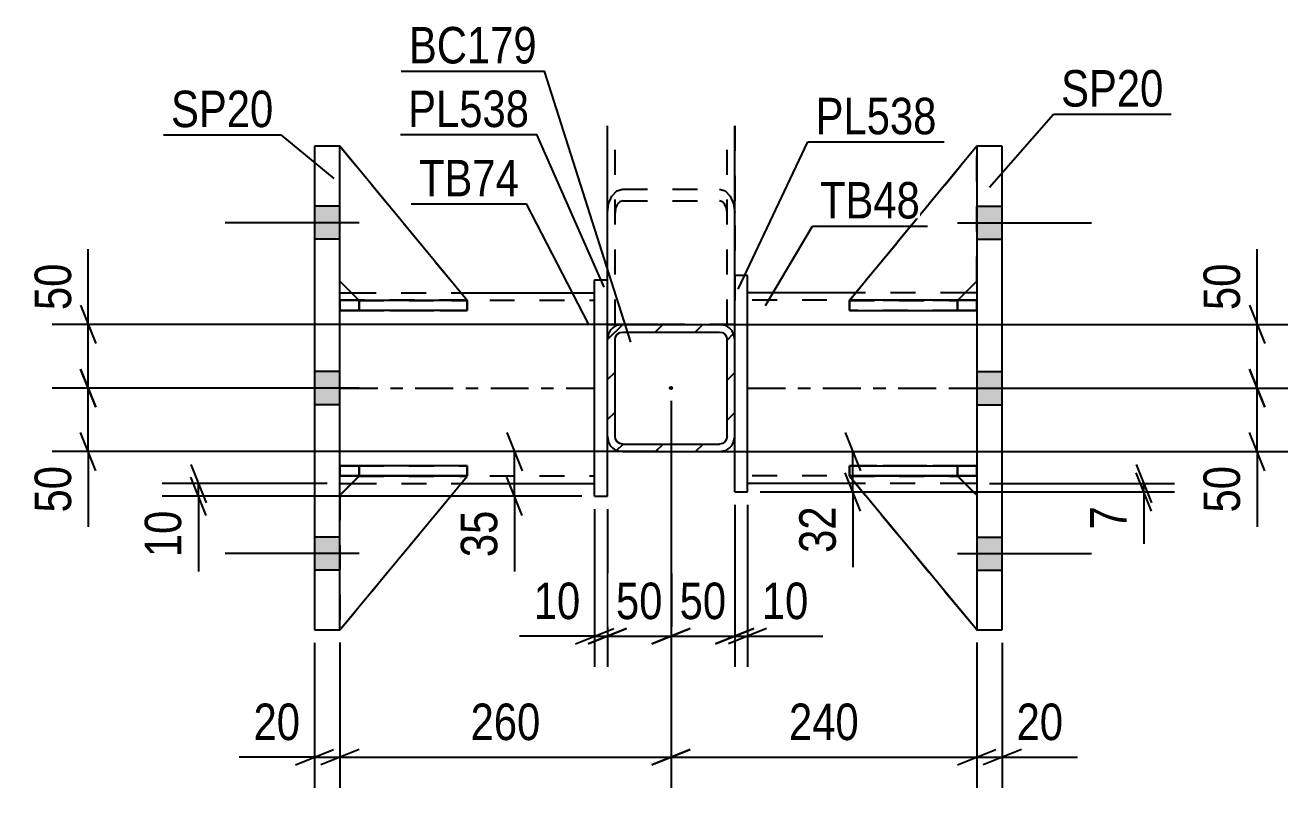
# Model space of a CAD drawing. Header units: millimetres. Extents: x 0 to 841, y 0 to 594.
# Drawn here: x 146.4 to 245.6, y 98.5 to 158.4 of the extents above; entities that cross this region are included whole.
import ezdxf

# ---------------------------------------------------------------- set-up
doc = ezdxf.new("R2010")
doc.units = ezdxf.units.MM
doc.linetypes.add('DXK_LINE_DOT2', pattern=[3.9198, 1.9599, -1.9599])
doc.linetypes.add('DXK_LINE_DOT3', pattern=[5.9187, 2.979, -0.9799, 0.9799, -0.9799])
doc.styles.add('Arial Narrow', font='ARIALN.TTF', dxfattribs={"height": 0.2})

# ---------------------------------------------------------------- blocks, each defined once
blk = doc.blocks.new('Part-122570569-3033 - 2806')
at = {"linetype": 'Continuous'}
h = blk.add_hatch(dxfattribs=at)
h.set_pattern_fill('', scale=0.7, style=0, pattern_type=0)
h.set_pattern_definition([(45, (193.3397, 134.906), (-1.57154, 1.57154), [])])
h.paths.add_polyline_path([(200.94, 134.906), (193.34, 134.906), (192.88, 134.815), (192.491, 134.555), (192.231, 134.165), (192.14, 133.706), (192.14, 126.106), (192.231, 125.647), (192.491, 125.258), (192.88, 124.997), (193.34, 124.906), (200.94, 124.906), (201.399, 124.997), (201.788, 125.258), (202.048, 125.647), (202.14, 126.106), (202.14, 133.706), (202.048, 134.165), (201.788, 134.555), (201.399, 134.815)])
h.paths.add_polyline_path([(201.494, 133.936), (201.54, 133.706), (201.54, 126.106), (201.494, 125.876), (201.364, 125.682), (201.169, 125.552), (200.94, 125.506), (193.34, 125.506), (193.11, 125.552), (192.915, 125.682), (192.785, 125.876), (192.74, 126.106), (192.74, 133.706), (192.785, 133.936), (192.915, 134.13), (193.11, 134.26), (193.34, 134.306), (200.94, 134.306), (201.169, 134.26), (201.364, 134.13)])
blk.add_hatch(color=30, dxfattribs=at).paths.add_polyline_path([(197.14, 129.806, -1), (197.14, 130.006, -1)])
at = {"color": 2, "linetype": 'Continuous'}
for p, q in [((193.34, 134.906), (192.88, 134.815)), ((193.34, 134.906), (200.94, 134.906)), ((201.399, 134.815), (200.94, 134.906)), ((192.231, 134.165), (192.14, 133.706)), ((192.74, 133.706), (192.785, 133.936)), ((192.785, 133.936), (192.915, 134.13)), ((192.915, 134.13), (193.11, 134.26)), ((193.11, 134.26), (193.34, 134.306)), ((193.34, 134.306), (200.94, 134.306)), ((200.94, 134.306), (201.169, 134.26)), ((201.169, 134.26), (201.364, 134.13)), ((201.364, 134.13), (201.494, 133.936)), ((201.494, 133.936), (201.54, 133.706)), ((202.14, 133.706), (202.048, 134.165)), ((192.14, 126.106), (192.14, 133.706)), ((192.74, 126.106), (192.74, 133.706)), ((201.54, 126.106), (201.54, 133.706)), ((202.14, 126.106), (202.14, 133.706)), ((192.14, 126.106), (192.231, 125.647)), ((192.785, 125.876), (192.74, 126.106)), ((201.54, 126.106), (201.494, 125.876)), ((202.048, 125.647), (202.14, 126.106)), ((192.915, 125.682), (192.785, 125.876)), ((192.88, 124.997), (193.34, 124.906)), ((193.11, 125.552), (192.915, 125.682)), ((193.34, 125.506), (193.11, 125.552)), ((193.34, 125.506), (200.94, 125.506)), ((193.34, 124.906), (200.94, 124.906)), ((201.169, 125.552), (200.94, 125.506)), ((200.94, 124.906), (201.399, 124.997)), ((201.364, 125.682), (201.169, 125.552)), ((201.494, 125.876), (201.364, 125.682))]:
    blk.add_line(p, q, dxfattribs=at)
at = {"color": 7, "linetype": 'DXK_LINE_DOT3'}
blk.add_line((197.14, 129.906), (197.14, 129.906), dxfattribs=at)
at = {"color": 30, "linetype": 'DXK_LINE_DOT3'}
blk.add_line((197.14, 129.906), (197.14, 129.906), dxfattribs=at)
at = {"color": 30, "linetype": 'Continuous'}
blk.add_circle((197.14, 129.906), 0.1, dxfattribs=at)
at = {"color": 2, "linetype": 'Continuous'}
for centre, start, end in [((193.34, 133.706), 112.5, 157.5), ((200.94, 133.706), 22.5, 67.5), ((193.34, 126.106), 202.5, 247.5), ((200.94, 126.106), 292.5, 337.5)]:
    blk.add_arc(centre, 1.2, start, end, dxfattribs=at)
blk = doc.blocks.new('Part-122570569-2969 - 2806')
at = {"color": 2, "linetype": 'Continuous'}
for p, q in [((171.139, 135.998), (171.139, 136.798)), ((171.139, 136.798), (179.892, 136.798)), ((181.139, 136.798), (181.131, 136.798)), ((181.139, 135.998), (181.139, 136.798)), ((181.139, 135.998), (171.139, 135.998)), ((171.139, 135.998), (171.139, 135.998))]:
    blk.add_line(p, q, dxfattribs=at)
at = {"color": 7, "linetype": 'DXK_LINE_DOT2'}
for p, q in [((172.639, 136.798), (171.139, 136.798)), ((172.639, 135.998), (172.639, 136.798)), ((172.639, 136.798), (181.131, 136.798)), ((171.139, 135.998), (172.639, 135.998)), ((172.639, 135.998), (181.139, 135.998))]:
    blk.add_line(p, q, dxfattribs=at)
blk = doc.blocks.new('Part-122570569-2905 - 2806')
at = {"color": 2, "linetype": 'Continuous'}
for p, q in [((172.639, 122.988), (171.139, 121.488)), ((171.139, 110.898), (181.139, 122.988)), ((181.139, 122.988), (172.639, 122.988)), ((172.639, 122.988), (172.639, 122.988)), ((181.139, 122.988), (181.139, 122.988))]:
    blk.add_line(p, q, dxfattribs=at)
at = {"color": 7, "linetype": 'DXK_LINE_DOT2'}
for p, q in [((171.139, 121.488), (172.639, 122.988)), ((171.139, 110.898), (181.139, 122.988)), ((172.639, 122.988), (181.139, 122.988)), ((171.139, 121.488), (171.139, 110.898))]:
    blk.add_line(p, q, dxfattribs=at)
blk = doc.blocks.new('Bolt-122570569-2825 - 2806')
at = {"linetype": 'Continuous'}
for points in [[(171.14, 141.596), (171.14, 144.196), (169.14, 144.196), (169.14, 141.596)], [(171.14, 141.596), (171.14, 144.196), (169.14, 144.196), (169.14, 141.596)], [(171.14, 141.596), (171.14, 144.196), (169.14, 144.196), (169.14, 141.596)], [(171.14, 128.596), (171.14, 131.196), (169.14, 131.196), (169.14, 128.596)], [(171.14, 128.596), (171.14, 131.196), (169.14, 131.196), (169.14, 128.596)], [(171.14, 115.596), (171.14, 118.196), (169.14, 118.196), (169.14, 115.596)], [(171.14, 115.596), (171.14, 118.196), (169.14, 118.196), (169.14, 115.596)], [(171.14, 115.596), (171.14, 118.196), (169.14, 118.196), (169.14, 115.596)]]:
    blk.add_hatch(color=1, dxfattribs=at).paths.add_polyline_path(points)
at = {"color": 1, "linetype": 'Continuous'}
for p, q in [((171.14, 144.196), (169.14, 144.196)), ((171.14, 144.196), (169.14, 144.196)), ((171.14, 144.196), (169.14, 144.196)), ((172.64, 142.896), (162.14, 142.896)), ((172.64, 142.896), (162.14, 142.896)), ((172.64, 142.896), (162.14, 142.896)), ((171.14, 141.596), (169.14, 141.596)), ((171.14, 141.596), (169.14, 141.596)), ((171.14, 141.596), (169.14, 141.596)), ((171.14, 131.196), (169.14, 131.196)), ((171.14, 131.196), (169.14, 131.196)), ((172.64, 129.896), (162.14, 129.896)), ((172.64, 129.896), (162.14, 129.896)), ((171.14, 128.596), (169.14, 128.596)), ((171.14, 128.596), (169.14, 128.596)), ((171.14, 118.196), (169.14, 118.196)), ((171.14, 118.196), (169.14, 118.196)), ((171.14, 118.196), (169.14, 118.196)), ((172.64, 116.896), (162.14, 116.896)), ((172.64, 116.896), (162.14, 116.896)), ((172.64, 116.896), (162.14, 116.896)), ((171.14, 115.596), (169.14, 115.596)), ((171.14, 115.596), (169.14, 115.596)), ((171.14, 115.596), (169.14, 115.596))]:
    blk.add_line(p, q, dxfattribs=at)
blk = doc.blocks.new('Part-122570569-2951 - 2806')
at = {"color": 2, "linetype": 'Continuous'}
for p, q in [((191.14, 121.398), (191.14, 138.398)), ((191.14, 138.398), (192.14, 138.398)), ((192.14, 133.706), (192.14, 138.398)), ((192.14, 121.398), (192.14, 126.106)), ((191.14, 121.398), (192.14, 121.398))]:
    blk.add_line(p, q, dxfattribs=at)
at = {"color": 7, "linetype": 'DXK_LINE_DOT2'}
blk.add_line((192.14, 126.106), (192.14, 133.706), dxfattribs=at)
blk = doc.blocks.new('Part-122570569-2970 - 2806')
at = {"color": 2, "linetype": 'Continuous'}
for p, q in [((171.139, 122.998), (171.139, 123.798)), ((181.139, 123.798), (171.139, 123.798)), ((181.139, 122.998), (171.139, 122.998)), ((171.139, 122.998), (171.139, 122.998)), ((181.139, 122.998), (181.139, 123.798))]:
    blk.add_line(p, q, dxfattribs=at)
at = {"color": 7, "linetype": 'DXK_LINE_DOT2'}
for p, q in [((172.639, 123.798), (171.139, 123.798)), ((171.139, 122.998), (172.639, 122.998)), ((172.639, 122.998), (172.639, 123.798)), ((181.139, 123.798), (172.639, 123.798)), ((172.639, 122.998), (181.139, 122.998))]:
    blk.add_line(p, q, dxfattribs=at)
blk = doc.blocks.new('Part-122570569-2906 - 2806')
at = {"color": 7, "linetype": 'DXK_LINE_DOT2'}
for p, q in [((172.639, 122.988), (171.139, 121.488)), ((171.139, 110.898), (181.139, 122.988)), ((171.139, 121.488), (172.639, 122.988)), ((171.139, 110.898), (181.139, 122.988)), ((181.139, 122.988), (172.639, 122.988)), ((172.639, 122.988), (172.639, 122.988)), ((172.639, 122.988), (181.139, 122.988)), ((181.139, 122.988), (181.139, 122.988)), ((171.139, 121.488), (171.139, 110.898))]:
    blk.add_line(p, q, dxfattribs=at)
blk = doc.blocks.new('Bolt-122570569-2824 - 2806')
at = {"linetype": 'Continuous'}
for points in [[(223.14, 141.596), (223.14, 144.196), (221.14, 144.196), (221.14, 141.596)], [(223.14, 141.596), (223.14, 144.196), (221.14, 144.196), (221.14, 141.596)], [(223.14, 141.596), (223.14, 144.196), (221.14, 144.196), (221.14, 141.596)], [(223.14, 128.596), (223.14, 131.196), (221.14, 131.196), (221.14, 128.596)], [(223.14, 128.596), (223.14, 131.196), (221.14, 131.196), (221.14, 128.596)], [(223.14, 115.596), (223.14, 118.196), (221.14, 118.196), (221.14, 115.596)], [(223.14, 115.596), (223.14, 118.196), (221.14, 118.196), (221.14, 115.596)], [(223.14, 115.596), (223.14, 118.196), (221.14, 118.196), (221.14, 115.596)]]:
    blk.add_hatch(color=1, dxfattribs=at).paths.add_polyline_path(points)
at = {"color": 1, "linetype": 'Continuous'}
for p, q in [((221.14, 144.196), (223.14, 144.196)), ((221.14, 144.196), (223.14, 144.196)), ((221.14, 144.196), (223.14, 144.196)), ((219.64, 142.896), (230.14, 142.896)), ((219.64, 142.896), (230.14, 142.896)), ((219.64, 142.896), (230.14, 142.896)), ((221.14, 141.596), (223.14, 141.596)), ((221.14, 141.596), (223.14, 141.596)), ((221.14, 141.596), (223.14, 141.596)), ((221.14, 131.196), (223.14, 131.196)), ((221.14, 131.196), (223.14, 131.196)), ((219.64, 129.896), (230.14, 129.896)), ((219.64, 129.896), (230.14, 129.896)), ((221.14, 128.596), (223.14, 128.596)), ((221.14, 128.596), (223.14, 128.596)), ((221.14, 118.196), (223.14, 118.196)), ((221.14, 118.196), (223.14, 118.196)), ((221.14, 118.196), (223.14, 118.196)), ((219.64, 116.896), (230.14, 116.896)), ((219.64, 116.896), (230.14, 116.896)), ((219.64, 116.896), (230.14, 116.896)), ((221.14, 115.596), (223.14, 115.596)), ((221.14, 115.596), (223.14, 115.596)), ((221.14, 115.596), (223.14, 115.596))]:
    blk.add_line(p, q, dxfattribs=at)
blk = doc.blocks.new('Part-122570569-2869 - 2806')
at = {"color": 7, "linetype": 'DXK_LINE_DOT2'}
for p, q in [((192.14, 134.906), (192.14, 150.505)), ((192.74, 134.906), (192.74, 150.505)), ((201.54, 134.906), (201.54, 150.505)), ((202.14, 150.505), (202.14, 134.906)), ((202.14, 134.906), (192.14, 134.906))]:
    blk.add_line(p, q, dxfattribs=at)
blk = doc.blocks.new('Part-122570569-2870 - 2806')
at = {"color": 2, "linetype": 'Continuous'}
for p, q in [((192.14, 138.398), (192.14, 150.505)), ((202.14, 138.735), (202.14, 150.505)), ((192.14, 134.906), (193.34, 134.906)), ((201.788, 134.906), (200.94, 134.906)), ((202.048, 134.906), (201.788, 134.906)), ((202.14, 134.906), (202.048, 134.906))]:
    blk.add_line(p, q, dxfattribs=at)
at = {"color": 7, "linetype": 'DXK_LINE_DOT2'}
for p, q in [((192.74, 134.906), (192.74, 150.505)), ((201.54, 134.906), (201.54, 150.505)), ((192.231, 144.384), (192.491, 144.987)), ((192.491, 144.987), (192.88, 145.39)), ((192.88, 145.39), (193.34, 145.532)), ((193.34, 145.532), (200.94, 145.532)), ((200.94, 145.532), (201.399, 145.39)), ((201.399, 145.39), (201.788, 144.987)), ((201.788, 144.987), (202.048, 144.384)), ((192.14, 143.672), (192.231, 144.384)), ((192.785, 144.028), (192.74, 143.672)), ((192.915, 144.33), (192.785, 144.028)), ((193.11, 144.531), (192.915, 144.33)), ((193.34, 144.602), (193.11, 144.531)), ((193.34, 144.602), (200.94, 144.602)), ((201.169, 144.531), (200.94, 144.602)), ((201.364, 144.33), (201.169, 144.531)), ((201.494, 144.028), (201.364, 144.33)), ((201.54, 143.672), (201.494, 144.028)), ((202.048, 144.384), (202.14, 143.672)), ((192.14, 134.906), (192.14, 138.398)), ((202.14, 134.906), (202.14, 138.735)), ((193.34, 134.906), (201.399, 134.906)), ((201.788, 134.906), (201.54, 134.906))]:
    blk.add_line(p, q, dxfattribs=at)
blk = doc.blocks.new('Part-122570569-2907 - 2806')
at = {"color": 2, "linetype": 'Continuous'}
for p, q in [((171.139, 148.898), (171.139, 148.898)), ((171.139, 148.898), (171.139, 148.896)), ((181.139, 136.788), (171.139, 148.898)), ((172.629, 136.798), (171.139, 138.288)), ((179.892, 136.788), (181.139, 136.788)), ((181.139, 136.788), (181.139, 136.788))]:
    blk.add_line(p, q, dxfattribs=at)
at = {"color": 7, "linetype": 'DXK_LINE_DOT2'}
for p, q in [((171.139, 148.898), (181.139, 136.788)), ((171.139, 138.288), (171.139, 148.896)), ((172.639, 136.788), (171.139, 138.288)), ((172.639, 136.788), (172.629, 136.798)), ((181.139, 136.788), (172.639, 136.788)), ((172.639, 136.788), (172.639, 136.788)), ((172.639, 136.788), (179.892, 136.788))]:
    blk.add_line(p, q, dxfattribs=at)
blk = doc.blocks.new('Part-122570569-3036 - 2806')
at = {"color": 2, "linetype": 'Continuous'}
for p, q in [((211.139, 122.988), (211.139, 122.988)), ((219.639, 122.988), (211.139, 122.988)), ((221.139, 110.898), (211.139, 122.988)), ((219.639, 122.988), (219.639, 122.988)), ((219.639, 122.988), (221.139, 121.488))]:
    blk.add_line(p, q, dxfattribs=at)
at = {"color": 7, "linetype": 'DXK_LINE_DOT2'}
for p, q in [((211.139, 122.988), (219.639, 122.988)), ((221.139, 110.898), (211.139, 122.988)), ((219.639, 122.988), (221.139, 121.488)), ((221.139, 121.488), (221.139, 110.898))]:
    blk.add_line(p, q, dxfattribs=at)
blk = doc.blocks.new('Part-122570569-2908 - 2806')
at = {"color": 7, "linetype": 'DXK_LINE_DOT2'}
for p, q in [((171.139, 138.288), (171.139, 148.898)), ((171.139, 148.898), (181.139, 136.788)), ((171.139, 148.898), (181.139, 136.788)), ((172.639, 136.788), (171.139, 138.288)), ((172.639, 136.788), (171.139, 138.288)), ((181.139, 136.788), (172.639, 136.788)), ((172.639, 136.788), (172.639, 136.788)), ((172.639, 136.788), (181.139, 136.788)), ((181.139, 136.788), (181.139, 136.788))]:
    blk.add_line(p, q, dxfattribs=at)
blk = doc.blocks.new('Part-122570569-2915 - 2806')
at = {"color": 2, "linetype": 'Continuous'}
for p, q in [((211.148, 136.798), (211.14, 136.798)), ((211.14, 136.798), (211.14, 135.998)), ((221.14, 136.798), (212.387, 136.798)), ((221.14, 136.798), (221.14, 136.798)), ((221.14, 136.798), (221.14, 135.998)), ((211.14, 135.998), (221.14, 135.998))]:
    blk.add_line(p, q, dxfattribs=at)
at = {"color": 7, "linetype": 'DXK_LINE_DOT2'}
for p, q in [((212.387, 136.798), (211.148, 136.798)), ((219.64, 136.798), (211.148, 136.798)), ((219.64, 136.798), (221.14, 136.798)), ((219.64, 136.798), (219.64, 135.998)), ((221.14, 136.798), (221.14, 136.798)), ((211.14, 135.998), (219.64, 135.998)), ((219.64, 135.998), (221.14, 135.998))]:
    blk.add_line(p, q, dxfattribs=at)
blk = doc.blocks.new('Part-122570569-2916 - 2806')
at = {"color": 2, "linetype": 'Continuous'}
for p, q in [((211.14, 123.798), (221.14, 123.798)), ((211.14, 123.798), (211.14, 122.998)), ((221.14, 122.998), (211.14, 122.998)), ((221.14, 123.798), (221.14, 123.798)), ((221.14, 122.998), (221.14, 123.798))]:
    blk.add_line(p, q, dxfattribs=at)
at = {"color": 7, "linetype": 'DXK_LINE_DOT2'}
for p, q in [((219.64, 123.798), (211.14, 123.798)), ((211.14, 122.998), (219.64, 122.998)), ((221.14, 123.798), (219.64, 123.798)), ((219.64, 123.798), (219.64, 122.998)), ((219.64, 122.998), (221.14, 122.998)), ((221.14, 123.798), (221.14, 123.798))]:
    blk.add_line(p, q, dxfattribs=at)
blk = doc.blocks.new('Part-122570569-2931 - 2806')
at = {"color": 2, "linetype": 'Continuous'}
for p, q in [((211.641, 137.396), (203.14, 137.396)), ((221.14, 137.396), (220.247, 137.396)), ((211.629, 122.396), (203.14, 122.396)), ((221.14, 122.396), (220.232, 122.396))]:
    blk.add_line(p, q, dxfattribs=at)
at = {"color": 7, "linetype": 'DXK_LINE_DOT2'}
for p, q in [((203.14, 122.396), (203.14, 137.396)), ((221.14, 136.796), (203.14, 136.796)), ((220.247, 137.396), (211.641, 137.396)), ((221.14, 137.396), (221.14, 122.396)), ((221.14, 122.996), (203.14, 122.996)), ((220.232, 122.396), (211.629, 122.396))]:
    blk.add_line(p, q, dxfattribs=at)
at = {"color": 7, "linetype": 'DXK_LINE_DOT3'}
blk.add_line((203.14, 129.896), (221.14, 129.896), dxfattribs=at)
blk = doc.blocks.new('Part-122570569-2946 - 2806')
at = {"color": 2, "linetype": 'Continuous'}
for p, q in [((203.14, 138.735), (202.14, 138.735)), ((202.14, 133.706), (202.14, 138.735)), ((203.14, 121.735), (203.14, 138.735)), ((202.14, 121.735), (202.14, 126.106)), ((202.14, 121.735), (203.14, 121.735))]:
    blk.add_line(p, q, dxfattribs=at)
at = {"color": 7, "linetype": 'DXK_LINE_DOT2'}
blk.add_line((202.14, 126.106), (202.14, 133.706), dxfattribs=at)
blk = doc.blocks.new('Part-122570569-2966 - 2806')
at = {"color": 2, "linetype": 'Continuous'}
for p, q in [((171.14, 137.396), (172.032, 137.396)), ((180.638, 137.396), (191.14, 137.396)), ((171.14, 122.396), (172.047, 122.396)), ((180.649, 122.396), (191.14, 122.396))]:
    blk.add_line(p, q, dxfattribs=at)
at = {"color": 7, "linetype": 'DXK_LINE_DOT2'}
for p, q in [((171.14, 122.396), (171.14, 137.396)), ((171.14, 136.796), (191.14, 136.796)), ((172.032, 137.396), (180.638, 137.396)), ((191.14, 122.396), (191.14, 137.396)), ((171.14, 122.996), (191.14, 122.996)), ((172.047, 122.396), (180.649, 122.396))]:
    blk.add_line(p, q, dxfattribs=at)
at = {"color": 7, "linetype": 'DXK_LINE_DOT3'}
blk.add_line((171.14, 129.896), (191.14, 129.896), dxfattribs=at)
blk = doc.blocks.new('Part-122570569-2967 - 2806')
at = {"color": 7, "linetype": 'DXK_LINE_DOT2'}
for p, q in [((171.139, 136.798), (172.639, 136.798)), ((180.906, 136.798), (171.139, 136.798)), ((171.139, 136.798), (171.139, 136.798)), ((171.139, 136.798), (171.139, 135.998)), ((171.139, 136.798), (171.139, 135.998)), ((172.639, 136.798), (181.139, 136.798)), ((172.639, 136.798), (172.639, 135.998)), ((181.139, 136.798), (181.139, 135.998)), ((172.639, 135.998), (171.139, 135.998)), ((171.139, 135.998), (181.139, 135.998)), ((171.139, 135.998), (171.139, 135.998)), ((181.139, 135.998), (172.639, 135.998))]:
    blk.add_line(p, q, dxfattribs=at)
blk = doc.blocks.new('Part-122570569-2968 - 2806')
at = {"color": 7, "linetype": 'DXK_LINE_DOT2'}
for p, q in [((171.139, 123.798), (172.639, 123.798)), ((181.139, 123.798), (171.139, 123.798)), ((171.139, 123.798), (171.139, 123.798)), ((171.139, 123.798), (171.139, 122.998)), ((171.139, 123.798), (171.139, 122.998)), ((172.639, 122.998), (171.139, 122.998)), ((171.139, 122.998), (181.139, 122.998)), ((171.139, 122.998), (171.139, 122.998)), ((172.639, 123.798), (181.139, 123.798)), ((172.639, 123.798), (172.639, 122.998)), ((181.139, 122.998), (172.639, 122.998)), ((181.139, 123.798), (181.139, 122.998))]:
    blk.add_line(p, q, dxfattribs=at)
blk = doc.blocks.new('Part-122570569-2985 - 2806')
at = {"color": 2, "linetype": 'Continuous'}
for p, q in [((223.14, 148.896), (221.14, 148.896)), ((221.14, 148.896), (221.14, 110.896)), ((223.14, 110.896), (223.14, 148.896)), ((221.14, 110.896), (223.14, 110.896))]:
    blk.add_line(p, q, dxfattribs=at)
blk = doc.blocks.new('Part-122570569-2990 - 2806')
at = {"color": 2, "linetype": 'Continuous'}
for p, q in [((169.14, 148.896), (169.14, 110.896)), ((171.14, 148.896), (169.14, 148.896)), ((171.14, 110.896), (171.14, 148.896)), ((169.14, 110.896), (171.14, 110.896))]:
    blk.add_line(p, q, dxfattribs=at)
blk = doc.blocks.new('Part-122570569-2999 - 2806')
at = {"color": 2, "linetype": 'Continuous'}
for p, q in [((221.139, 148.898), (211.139, 136.788)), ((221.139, 148.896), (221.139, 148.898)), ((221.139, 148.898), (221.139, 148.898)), ((219.649, 136.798), (221.139, 138.288)), ((212.387, 136.788), (211.139, 136.788)), ((211.139, 136.788), (211.139, 136.788))]:
    blk.add_line(p, q, dxfattribs=at)
at = {"color": 7, "linetype": 'DXK_LINE_DOT2'}
for p, q in [((221.139, 148.898), (211.139, 136.788)), ((221.139, 138.288), (221.139, 148.896)), ((219.639, 136.788), (221.139, 138.288)), ((219.639, 136.788), (219.649, 136.798)), ((219.639, 136.788), (211.139, 136.788)), ((219.639, 136.788), (212.387, 136.788)), ((219.639, 136.788), (219.639, 136.788))]:
    blk.add_line(p, q, dxfattribs=at)
blk = doc.blocks.new('Part-122570569-3000 - 2806')
at = {"color": 7, "linetype": 'DXK_LINE_DOT2'}
for p, q in [((221.139, 148.898), (211.139, 136.788)), ((211.139, 136.788), (221.139, 148.898)), ((221.139, 138.288), (221.139, 148.898)), ((219.639, 136.788), (221.139, 138.288)), ((219.639, 136.788), (221.139, 138.288)), ((211.139, 136.788), (219.639, 136.788)), ((211.139, 136.788), (211.139, 136.788)), ((219.639, 136.788), (211.139, 136.788)), ((219.639, 136.788), (219.639, 136.788))]:
    blk.add_line(p, q, dxfattribs=at)
blk = doc.blocks.new('Part-122570569-3001 - 2806')
at = {"color": 7, "linetype": 'DXK_LINE_DOT2'}
for p, q in [((211.14, 135.998), (211.14, 136.798)), ((211.14, 136.798), (219.64, 136.798)), ((221.139, 136.798), (211.14, 136.798)), ((219.64, 135.998), (219.64, 136.798)), ((219.64, 136.798), (221.14, 136.798)), ((221.139, 135.998), (221.139, 136.798)), ((221.139, 136.798), (221.14, 136.798)), ((221.14, 135.998), (221.14, 136.798)), ((219.64, 135.998), (211.14, 135.998)), ((211.14, 135.998), (221.139, 135.998)), ((221.14, 135.998), (219.64, 135.998)), ((221.139, 135.998), (221.14, 135.998))]:
    blk.add_line(p, q, dxfattribs=at)
blk = doc.blocks.new('Part-122570569-3002 - 2806')
at = {"color": 7, "linetype": 'DXK_LINE_DOT2'}
for p, q in [((211.14, 122.998), (211.14, 123.798)), ((211.14, 123.798), (219.64, 123.798)), ((221.139, 123.798), (211.14, 123.798)), ((219.64, 122.998), (211.14, 122.998)), ((211.14, 122.998), (221.139, 122.998)), ((219.64, 122.998), (219.64, 123.798)), ((219.64, 123.798), (221.14, 123.798)), ((221.14, 122.998), (219.64, 122.998)), ((221.139, 122.998), (221.139, 123.798)), ((221.139, 123.798), (221.14, 123.798)), ((221.139, 122.998), (221.14, 122.998)), ((221.14, 122.998), (221.14, 123.798))]:
    blk.add_line(p, q, dxfattribs=at)
blk = doc.blocks.new('Part-122570569-3037 - 2806')
at = {"color": 7, "linetype": 'DXK_LINE_DOT2'}
for p, q in [((211.139, 122.988), (219.639, 122.988)), ((221.139, 110.898), (211.139, 122.988)), ((211.139, 122.988), (211.139, 122.988)), ((219.639, 122.988), (211.139, 122.988)), ((211.139, 122.988), (221.139, 110.898)), ((219.639, 122.988), (221.139, 121.488)), ((219.639, 122.988), (219.639, 122.988)), ((221.139, 121.488), (219.639, 122.988)), ((221.139, 121.488), (221.139, 110.898))]:
    blk.add_line(p, q, dxfattribs=at)
blk = doc.blocks.new('StraightDimension-122570569-3284 - 2806')
at = {"color": 7, "linetype": 'Continuous'}
for p, q in [((242.557, 131.396), (243.757, 128.396)), ((228.64, 129.896), (245.557, 129.896)), ((243.157, 124.906), (243.157, 129.896)), ((243.757, 123.406), (242.557, 126.406)), ((198.14, 124.906), (245.557, 124.906)), ((243.157, 124.906), (243.157, 119)), ((243.157, 124.906), (243.157, 119))]:
    blk.add_line(p, q, dxfattribs=at)
at = {"color": 0}
blk.add_wipeout([(242.407, 124.381), (238.207, 124.381), (238.207, 119.525), (242.407, 119.525)], dxfattribs=at)
at = {"color": 3, "style": 'Arial Narrow'}
blk.add_text('50', height=2.8633, rotation=90.00021, dxfattribs=at).set_placement((241.807, 120.125))
blk = doc.blocks.new('StraightDimension-122570569-3203 - 2806')
at = {"color": 7, "linetype": 'Continuous'}
for p, q in [((210.819, 126.406), (212.019, 123.406)), ((198.14, 124.906), (213.819, 124.906)), ((211.419, 121.735), (211.419, 124.906)), ((212.019, 120.235), (210.819, 123.235)), ((204.14, 121.735), (213.819, 121.735)), ((211.419, 121.735), (211.419, 115.828)), ((211.419, 121.735), (211.419, 115.828))]:
    blk.add_line(p, q, dxfattribs=at)
at = {"color": 0}
blk.add_wipeout([(210.669, 121.21), (206.469, 121.21), (206.469, 116.353), (210.669, 116.353)], dxfattribs=at)
at = {"color": 3, "style": 'Arial Narrow'}
blk.add_text('32', height=2.8633, rotation=90.00021, dxfattribs=at).set_placement((210.069, 116.953))
blk = doc.blocks.new('StraightDimension-122570569-3225 - 2806')
at = {"color": 7, "linetype": 'Continuous'}
for p, q in [((159.427, 123.895), (160.627, 120.895)), ((170.14, 122.395), (157.177, 122.395)), ((160.627, 119.898), (159.427, 122.898)), ((160.027, 121.398), (160.027, 122.395)), ((190.14, 121.398), (157.177, 121.398)), ((160.027, 121.398), (160.027, 115.492)), ((160.027, 121.398), (160.027, 115.492))]:
    blk.add_line(p, q, dxfattribs=at)
at = {"color": 0}
blk.add_wipeout([(159.277, 120.873), (155.077, 120.873), (155.077, 116.017), (159.277, 116.017)], dxfattribs=at)
at = {"color": 3, "style": 'Arial Narrow'}
blk.add_text('10', height=2.8633, rotation=90.00021, dxfattribs=at).set_placement((158.677, 116.617))
blk = doc.blocks.new('StraightDimension-122570569-3186 - 2806')
at = {"color": 7, "linetype": 'Continuous'}
for p, q in [((169.14, 109.896), (169.14, 98.496)), ((171.139, 109.898), (171.139, 98.496)), ((167.64, 100.296), (170.64, 101.496)), ((172.639, 101.496), (169.639, 100.296)), ((169.14, 100.896), (163.233, 100.896)), ((169.14, 100.896), (163.233, 100.896)), ((169.14, 100.896), (171.139, 100.896))]:
    blk.add_line(p, q, dxfattribs=at)
at = {"color": 0}
blk.add_wipeout([(168.615, 101.646), (168.615, 105.846), (163.758, 105.846), (163.758, 101.646)], dxfattribs=at)
at = {"color": 3, "style": 'Arial Narrow'}
blk.add_text('20', height=2.8633, dxfattribs=at).set_placement((164.358, 102.246))
blk = doc.blocks.new('StraightDimension-122570569-3235 - 2806')
at = {"color": 7, "linetype": 'Continuous'}
for p, q in [((233.654, 123.895), (234.854, 120.895)), ((234.854, 120.235), (233.654, 123.235)), ((222.14, 122.395), (236.654, 122.395)), ((234.254, 121.735), (234.254, 122.395)), ((204.14, 121.735), (236.654, 121.735)), ((234.254, 121.735), (234.254, 117.656)), ((234.254, 121.735), (234.254, 117.656))]:
    blk.add_line(p, q, dxfattribs=at)
at = {"color": 0}
blk.add_wipeout([(233.504, 121.21), (229.304, 121.21), (229.304, 118.181), (233.504, 118.181)], dxfattribs=at)
at = {"color": 3, "style": 'Arial Narrow'}
blk.add_text('7', height=2.863, rotation=90.00021, dxfattribs=at).set_placement((232.904, 118.781))
blk = doc.blocks.new('StraightDimension-122570569-3124 - 2806')
at = {"color": 7, "linetype": 'Continuous'}
for p, q in [((221.139, 109.898), (221.139, 98.496)), ((223.14, 109.896), (223.14, 98.496)), ((219.639, 100.296), (222.639, 101.496)), ((224.64, 101.496), (221.64, 100.296)), ((221.139, 100.896), (223.14, 100.896)), ((223.14, 100.896), (229.046, 100.896)), ((223.14, 100.896), (229.046, 100.896))]:
    blk.add_line(p, q, dxfattribs=at)
at = {"color": 0}
blk.add_wipeout([(228.521, 101.646), (228.521, 105.846), (223.665, 105.846), (223.665, 101.646)], dxfattribs=at)
at = {"color": 3, "style": 'Arial Narrow'}
blk.add_text('20', height=2.8633, dxfattribs=at).set_placement((224.265, 102.246))
blk = doc.blocks.new('StraightDimension-122570569-3214 - 2806')
at = {"color": 7, "linetype": 'Continuous'}
for p, q in [((184.243, 126.406), (185.443, 123.406)), ((196.14, 124.906), (181.993, 124.906)), ((184.843, 121.398), (184.843, 124.906)), ((185.443, 119.898), (184.243, 122.898)), ((190.14, 121.398), (181.993, 121.398)), ((184.843, 121.398), (184.843, 115.492)), ((184.843, 121.398), (184.843, 115.492))]:
    blk.add_line(p, q, dxfattribs=at)
at = {"color": 0}
blk.add_wipeout([(184.093, 120.873), (179.893, 120.873), (179.893, 116.017), (184.093, 116.017)], dxfattribs=at)
at = {"color": 3, "style": 'Arial Narrow'}
blk.add_text('35', height=2.8633, rotation=90.00021, dxfattribs=at).set_placement((183.493, 116.617))
blk = doc.blocks.new('StraightDimension-122570569-3301 - 2806')
at = {"color": 7, "linetype": 'Continuous'}
for p, q in [((243.157, 134.906), (243.157, 140.812)), ((243.157, 134.906), (243.157, 140.812)), ((242.557, 136.406), (243.757, 133.406)), ((198.14, 134.906), (245.557, 134.906)), ((243.157, 129.896), (243.157, 134.906)), ((243.757, 128.396), (242.557, 131.396)), ((228.64, 129.896), (245.557, 129.896))]:
    blk.add_line(p, q, dxfattribs=at)
at = {"color": 0}
blk.add_wipeout([(242.407, 140.287), (238.207, 140.287), (238.207, 135.431), (242.407, 135.431)], dxfattribs=at)
at = {"color": 3, "style": 'Arial Narrow'}
blk.add_text('50', height=2.8633, rotation=90.00021, dxfattribs=at).set_placement((241.807, 136.031))
blk = doc.blocks.new('StraightDimension-122570569-3140 - 2806')
at = {"color": 7, "linetype": 'Continuous'}
for p, q in [((197.14, 128.906), (197.14, 98.496)), ((221.139, 109.898), (221.139, 98.496)), ((198.64, 101.496), (195.64, 100.296)), ((219.639, 100.296), (222.639, 101.496)), ((197.14, 100.896), (221.139, 100.896))]:
    blk.add_line(p, q, dxfattribs=at)
at = {"color": 0}
blk.add_wipeout([(212.482, 101.646), (212.482, 105.846), (205.797, 105.846), (205.797, 101.646)], dxfattribs=at)
at = {"color": 3, "style": 'Arial Narrow'}
blk.add_text('240', height=2.8633, dxfattribs=at).set_placement((206.397, 102.246))
blk = doc.blocks.new('StraightDimension-122570569-3069 - 2806')
at = {"color": 7, "linetype": 'Continuous'}
for p, q in [((191.14, 120.398), (191.14, 107.998)), ((192.14, 120.398), (192.14, 107.998)), ((191.14, 110.398), (185.233, 110.398)), ((191.14, 110.398), (185.233, 110.398)), ((189.64, 109.798), (192.64, 110.998)), ((193.64, 110.998), (190.64, 109.798)), ((191.14, 110.398), (192.14, 110.398))]:
    blk.add_line(p, q, dxfattribs=at)
at = {"color": 0}
blk.add_wipeout([(190.615, 111.148), (190.615, 115.348), (185.758, 115.348), (185.758, 111.148)], dxfattribs=at)
at = {"color": 3, "style": 'Arial Narrow'}
blk.add_text('10', height=2.8633, dxfattribs=at).set_placement((186.358, 111.748))
blk = doc.blocks.new('StraightDimension-122570569-3079 - 2806')
at = {"color": 7, "linetype": 'Continuous'}
for p, q in [((197.14, 128.906), (197.14, 107.998)), ((192.14, 120.398), (192.14, 107.998)), ((190.64, 109.798), (193.64, 110.998)), ((192.14, 110.398), (197.14, 110.398)), ((198.64, 110.998), (195.64, 109.798))]:
    blk.add_line(p, q, dxfattribs=at)
at = {"color": 0}
blk.add_wipeout([(197.068, 111.148), (197.068, 115.348), (192.212, 115.348), (192.212, 111.148)], dxfattribs=at)
at = {"color": 3, "style": 'Arial Narrow'}
blk.add_text('50', height=2.8633, dxfattribs=at).set_placement((192.812, 111.748))
blk = doc.blocks.new('StraightDimension-122570569-3096 - 2806')
at = {"color": 7, "linetype": 'Continuous'}
for p, q in [((197.14, 128.906), (197.14, 107.998)), ((202.14, 120.735), (202.14, 107.998)), ((195.64, 109.798), (198.64, 110.998)), ((197.14, 110.398), (202.14, 110.398)), ((203.64, 110.998), (200.64, 109.798))]:
    blk.add_line(p, q, dxfattribs=at)
at = {"color": 0}
blk.add_wipeout([(202.068, 111.148), (202.068, 115.348), (197.212, 115.348), (197.212, 111.148)], dxfattribs=at)
at = {"color": 3, "style": 'Arial Narrow'}
blk.add_text('50', height=2.8633, dxfattribs=at).set_placement((197.812, 111.748))
blk = doc.blocks.new('StraightDimension-122570569-3113 - 2806')
at = {"color": 7, "linetype": 'Continuous'}
for p, q in [((202.14, 120.735), (202.14, 107.998)), ((203.14, 120.735), (203.14, 107.998)), ((200.64, 109.798), (203.64, 110.998)), ((204.64, 110.998), (201.64, 109.798)), ((202.14, 110.398), (203.14, 110.398)), ((203.14, 110.398), (209.046, 110.398)), ((203.14, 110.398), (209.046, 110.398))]:
    blk.add_line(p, q, dxfattribs=at)
at = {"color": 0}
blk.add_wipeout([(208.521, 111.148), (208.521, 115.348), (203.665, 115.348), (203.665, 111.148)], dxfattribs=at)
at = {"color": 3, "style": 'Arial Narrow'}
blk.add_text('10', height=2.8633, dxfattribs=at).set_placement((204.265, 111.748))
blk = doc.blocks.new('StraightDimension-122570569-3163 - 2806')
at = {"color": 7, "linetype": 'Continuous'}
for p, q in [((197.14, 128.906), (197.14, 98.496)), ((171.139, 109.898), (171.139, 98.496)), ((172.639, 101.496), (169.639, 100.296)), ((195.64, 100.296), (198.64, 101.496)), ((171.139, 100.896), (197.14, 100.896))]:
    blk.add_line(p, q, dxfattribs=at)
at = {"color": 0}
blk.add_wipeout([(187.482, 101.646), (187.482, 105.846), (180.797, 105.846), (180.797, 101.646)], dxfattribs=at)
at = {"color": 3, "style": 'Arial Narrow'}
blk.add_text('260', height=2.8633, dxfattribs=at).set_placement((181.397, 102.246))
blk = doc.blocks.new('StraightDimension-122570569-3245 - 2806')
at = {"color": 7, "linetype": 'Continuous'}
for p, q in [((150.785, 131.396), (151.985, 128.396)), ((163.64, 129.896), (148.535, 129.896)), ((151.385, 124.906), (151.385, 129.896)), ((151.985, 123.406), (150.785, 126.406)), ((196.14, 124.906), (148.535, 124.906)), ((151.385, 124.906), (151.385, 119)), ((151.385, 124.906), (151.385, 119))]:
    blk.add_line(p, q, dxfattribs=at)
at = {"color": 0}
blk.add_wipeout([(150.635, 124.381), (146.435, 124.381), (146.435, 119.525), (150.635, 119.525)], dxfattribs=at)
at = {"color": 3, "style": 'Arial Narrow'}
blk.add_text('50', height=2.8633, rotation=90.00021, dxfattribs=at).set_placement((150.035, 120.125))
blk = doc.blocks.new('StraightDimension-122570569-3264 - 2806')
at = {"color": 7, "linetype": 'Continuous'}
for p, q in [((151.385, 134.906), (151.385, 140.812)), ((151.385, 134.906), (151.385, 140.812)), ((150.785, 136.406), (151.985, 133.406)), ((196.14, 134.906), (148.535, 134.906)), ((151.385, 129.896), (151.385, 134.906)), ((151.985, 128.396), (150.785, 131.396)), ((163.64, 129.896), (148.535, 129.896))]:
    blk.add_line(p, q, dxfattribs=at)
at = {"color": 0}
blk.add_wipeout([(150.635, 140.287), (146.435, 140.287), (146.435, 135.431), (150.635, 135.431)], dxfattribs=at)
at = {"color": 3, "style": 'Arial Narrow'}
blk.add_text('50', height=2.8633, rotation=90.00021, dxfattribs=at).set_placement((150.035, 136.031))
blk = doc.blocks.new('Mark-122570569-2927 - 2806')
at = {"color": 30, "linetype": 'Continuous'}
for p, q in [((204.549, 136.381), (208.231, 142.625)), ((208.231, 142.625), (217.285, 142.625))]:
    blk.add_line(p, q, dxfattribs=at)
at = {"color": 0}
blk.add_wipeout([(216.685, 143.225), (216.685, 146.225), (208.831, 146.225), (208.831, 143.225)], dxfattribs=at)
blk.add_wipeout([(216.685, 143.225), (216.685, 146.225), (208.831, 146.225), (208.831, 143.225)], dxfattribs=at)
at = {"color": 3, "style": 'Arial Narrow'}
blk.add_text('TB48', height=2.8633, dxfattribs=at).set_placement((208.831, 143.225))
blk = doc.blocks.new('Mark-122570569-2942 - 2806')
at = {"color": 30, "linetype": 'Continuous'}
for p, q in [((202.402, 137.677), (207.888, 149.244)), ((207.888, 149.244), (218.592, 149.244))]:
    blk.add_line(p, q, dxfattribs=at)
at = {"color": 0}
blk.add_wipeout([(217.992, 149.844), (217.992, 152.844), (208.488, 152.844), (208.488, 149.844)], dxfattribs=at)
blk.add_wipeout([(217.992, 149.844), (217.992, 152.844), (208.488, 152.844), (208.488, 149.844)], dxfattribs=at)
at = {"color": 3, "style": 'Arial Narrow'}
blk.add_text('PL538', height=2.8633, dxfattribs=at).set_placement((208.488, 149.844))
blk = doc.blocks.new('Mark-122570569-2947 - 2806')
at = {"color": 30, "linetype": 'Continuous'}
for p in [(175.898, 149.812), (191.897, 137.831)]:
    blk.add_line(p, (186.602, 149.812), dxfattribs=at)
at = {"color": 0}
blk.add_wipeout([(186.002, 150.412), (186.002, 153.412), (176.498, 153.412), (176.498, 150.412)], dxfattribs=at)
blk.add_wipeout([(186.002, 150.412), (186.002, 153.412), (176.498, 153.412), (176.498, 150.412)], dxfattribs=at)
at = {"color": 3, "style": 'Arial Narrow'}
blk.add_text('PL538', height=2.8633, dxfattribs=at).set_placement((176.498, 150.412))
blk = doc.blocks.new('Mark-122570569-2962 - 2806')
at = {"color": 30, "linetype": 'Continuous'}
for p in [(176.746, 144.368), (190.663, 134.936)]:
    blk.add_line(p, (185.8, 144.368), dxfattribs=at)
at = {"color": 0}
blk.add_wipeout([(185.2, 144.968), (185.2, 147.968), (177.346, 147.968), (177.346, 144.968)], dxfattribs=at)
blk.add_wipeout([(185.2, 144.968), (185.2, 147.968), (177.346, 147.968), (177.346, 144.968)], dxfattribs=at)
at = {"color": 3, "style": 'Arial Narrow'}
blk.add_text('TB74', height=2.8633, dxfattribs=at).set_placement((177.346, 144.968))
blk = doc.blocks.new('Mark-122570569-2981 - 2806')
at = {"color": 30, "linetype": 'Continuous'}
for p, q in [((222.14, 145.692), (227.162, 151.42)), ((227.162, 151.42), (236.401, 151.42))]:
    blk.add_line(p, q, dxfattribs=at)
at = {"color": 0}
blk.add_wipeout([(235.801, 152.02), (235.801, 155.02), (227.762, 155.02), (227.762, 152.02)], dxfattribs=at)
blk.add_wipeout([(235.801, 152.02), (235.801, 155.02), (227.762, 155.02), (227.762, 152.02)], dxfattribs=at)
at = {"color": 3, "style": 'Arial Narrow'}
blk.add_text('SP20', height=2.8633, dxfattribs=at).set_placement((227.762, 152.02))
blk = doc.blocks.new('Mark-122570569-2986 - 2806')
at = {"color": 30, "linetype": 'Continuous'}
for p in [(157.281, 149.803), (170.68, 146.374)]:
    blk.add_line(p, (166.52, 149.803), dxfattribs=at)
at = {"color": 0}
blk.add_wipeout([(165.92, 150.403), (165.92, 153.403), (157.881, 153.403), (157.881, 150.403)], dxfattribs=at)
blk.add_wipeout([(165.92, 150.403), (165.92, 153.403), (157.881, 153.403), (157.881, 150.403)], dxfattribs=at)
at = {"color": 3, "style": 'Arial Narrow'}
blk.add_text('SP20', height=2.8633, dxfattribs=at).set_placement((157.881, 150.403))
blk = doc.blocks.new('Mark-122570569-3029 - 2806')
at = {"color": 30, "linetype": 'Continuous'}
for p in [(175.958, 154.81), (193.976, 133.513)]:
    blk.add_line(p, (187.207, 154.81), dxfattribs=at)
at = {"color": 0}
blk.add_wipeout([(186.607, 155.41), (186.607, 158.41), (176.558, 158.41), (176.558, 155.41)], dxfattribs=at)
blk.add_wipeout([(186.607, 155.41), (186.607, 158.41), (176.558, 158.41), (176.558, 155.41)], dxfattribs=at)
at = {"color": 3, "style": 'Arial Narrow'}
blk.add_text('BC179', height=2.8633, dxfattribs=at).set_placement((176.558, 155.41))

msp = doc.modelspace()

# ---------------------------------------------------------------- block references
for name in ['Part-122570569-2869 - 2806', 'Part-122570569-2870 - 2806', 'Part-122570569-2990 - 2806', 'Part-122570569-2907 - 2806', 'Part-122570569-2908 - 2806', 'Part-122570569-2999 - 2806', 'Part-122570569-3000 - 2806', 'Part-122570569-2985 - 2806', 'Bolt-122570569-2825 - 2806', 'Bolt-122570569-2824 - 2806', 'Part-122570569-2951 - 2806', 'Part-122570569-2946 - 2806', 'Part-122570569-2969 - 2806', 'Part-122570569-2967 - 2806', 'Part-122570569-2966 - 2806', 'Part-122570569-2931 - 2806', 'Part-122570569-2915 - 2806', 'Part-122570569-3001 - 2806', 'Part-122570569-3033 - 2806', 'Part-122570569-2970 - 2806', 'Part-122570569-2968 - 2806', 'Part-122570569-2905 - 2806', 'Part-122570569-2906 - 2806', 'Part-122570569-3036 - 2806', 'Part-122570569-3037 - 2806', 'Part-122570569-2916 - 2806', 'Part-122570569-3002 - 2806', 'StraightDimension-122570569-3186 - 2806', 'StraightDimension-122570569-3124 - 2806']:
    msp.add_blockref(name, (0, 0))

# ---------------------------------------------------------------- next in the draw order: block references
for name in ['Mark-122570569-2981 - 2806', 'Mark-122570569-2986 - 2806', 'StraightDimension-122570569-3284 - 2806', 'StraightDimension-122570569-3225 - 2806']:
    msp.add_blockref(name, (0, 0))

# ---------------------------------------------------------------- next in the draw order: block references
for name in ['StraightDimension-122570569-3301 - 2806', 'StraightDimension-122570569-3214 - 2806', 'StraightDimension-122570569-3203 - 2806']:
    msp.add_blockref(name, (0, 0))

# ---------------------------------------------------------------- next in the draw order: block references
for name in ['Mark-122570569-2927 - 2806', 'StraightDimension-122570569-3235 - 2806', 'StraightDimension-122570569-3069 - 2806']:
    msp.add_blockref(name, (0, 0))

# ---------------------------------------------------------------- next in the draw order: block references
for name in ['Mark-122570569-2942 - 2806', 'StraightDimension-122570569-3140 - 2806']:
    msp.add_blockref(name, (0, 0))

# ---------------------------------------------------------------- next in the draw order: block references
msp.add_blockref('StraightDimension-122570569-3079 - 2806', (0, 0))

# ---------------------------------------------------------------- next in the draw order: block references
msp.add_blockref('StraightDimension-122570569-3096 - 2806', (0, 0))

# ---------------------------------------------------------------- next in the draw order: block references
for name in ['StraightDimension-122570569-3163 - 2806', 'StraightDimension-122570569-3113 - 2806']:
    msp.add_blockref(name, (0, 0))

# ---------------------------------------------------------------- next in the draw order: block references
msp.add_blockref('StraightDimension-122570569-3245 - 2806', (0, 0))

# ---------------------------------------------------------------- next in the draw order: block references
msp.add_blockref('StraightDimension-122570569-3264 - 2806', (0, 0))

# ---------------------------------------------------------------- next in the draw order: block references
msp.add_blockref('Mark-122570569-2947 - 2806', (0, 0))

# ---------------------------------------------------------------- next in the draw order: block references
msp.add_blockref('Mark-122570569-2962 - 2806', (0, 0))

# ---------------------------------------------------------------- next in the draw order: block references
msp.add_blockref('Mark-122570569-3029 - 2806', (0, 0))

doc.saveas('drawing.dxf')
